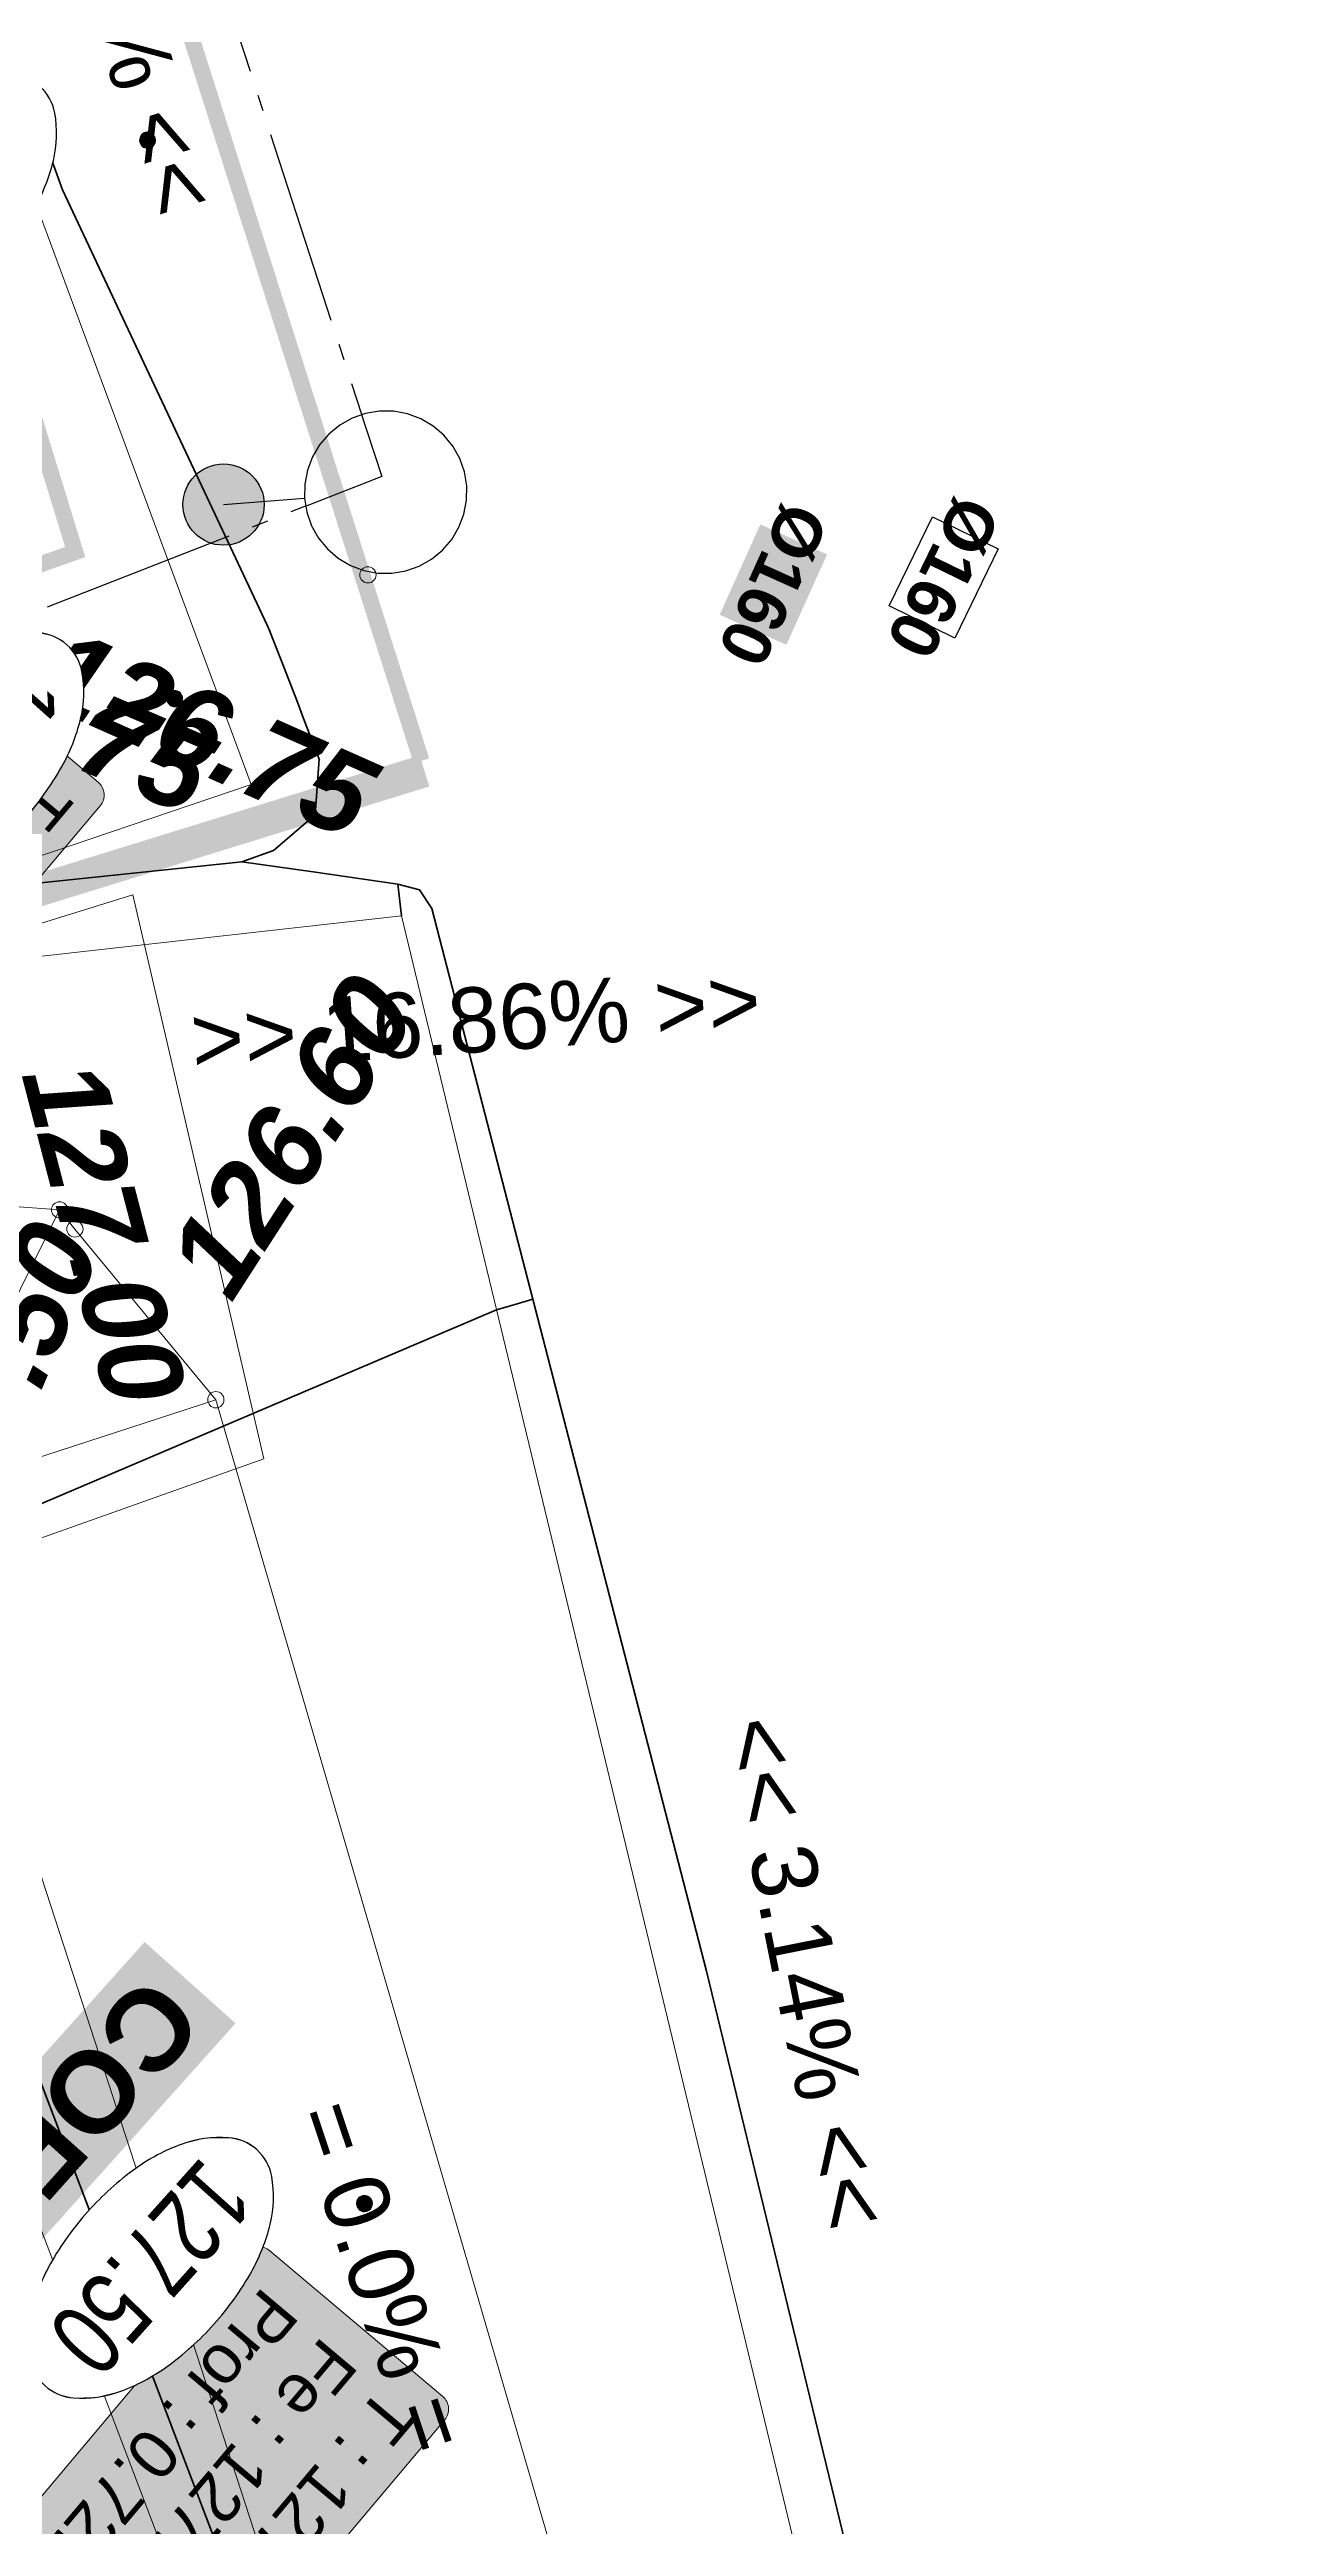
# Model space of a CAD drawing. Header units: metres. Extents: x -2858 to 512, y -1995 to 1252.
# Drawn here: x -1160.52 to -1152.9, y -972.56 to -957.33 of the extents above; entities that cross this region are included whole.
import ezdxf
from ezdxf import colors
from ezdxf.entities.mleader import LeaderData, LeaderLine
from ezdxf.enums import TextEntityAlignment as Align
from ezdxf.lldxf.tags import DXFTag
from ezdxf.math import Vec2, Vec3

# ---------------------------------------------------------------- set-up
doc = ezdxf.new("R2010")
doc.units = ezdxf.units.M
doc.header["$PDMODE"] = 33
doc.header["$PDSIZE"] = 0.1
doc.linetypes.add('ECL-1', pattern=[1.51, 1.2, -0.155, 0, -0.155])
for name, color, linetype in [('&G_05_VU_02', 7, 'Continuous'), ('04-NIV-COT', 1, 'Continuous'), ('05.2-EP-TXT', 5, 'Continuous'), ('06-EU-TXT', 24, 'Continuous'), ('10-ECL-LUM', 32, 'Continuous'), ('10-ECL-TPC63x1', 32, 'ECL-1'), ('11-TEL-TXT', 6, 'Continuous')]:
    doc.layers.add(name, color=color, linetype=linetype)
for name, color, linetype, lineweight, true_color in [('03-HCH-15x30-10cm', 7, 'Continuous', 0, 0xf696fd), ('03-HCH-A2', 7, 'Continuous', 0, 0xfdc562), ('Ass - EP - Textes - Regards', 5, 'Continuous', 0, 0x0000ff), ('Ass - EU - Textes - Regards', 1, 'Continuous', 0, 0xff0000), ('Surface Projet - Textes - Altitudes', 7, 'Continuous', 0, 0x333399), ('Surface PROJET VOIRIE - Entrées en terre talus', 5, 'Continuous', 0, 0x0000ff), ("Surface PROJET VOIRIE - Réseaux d'écoulement", 7, 'Ligne écoulement', 70, 0x33cccc), ('Surface PROJET VOIRIE - Surfaces projet', 7, 'Continuous', 0, 0x333399), ('Surface PROJET VOIRIE - Textes - Altitudes', 7, 'Continuous', 0, 0x333399), ('Surface PROJET VOIRIE - Textes - Pente des côtés', 7, 'Continuous', 0, 0x333399), ("TERRAIN APRES TERR BAT - Lignes d'arêtes", 7, 'Continuous', 0, 0xc04040), ('TERRAIN APRES TERR BAT - Points', 7, 'Continuous', 0, 0x808000)]:
    doc.layers.add(name, color=color, linetype=linetype, lineweight=lineweight, true_color=true_color)
doc.layers.add('03-SER-CLOT-MUR-140 ST', color=7, linetype='Continuous', lineweight=15)
doc.layers.add('04-NIV-MSQ', color=255, linetype='Continuous', lineweight=0)
doc.layers.add('DWG_MENSURA_(81 - 06-EU-TXT', color=7, linetype='Continuous', true_color=0x7f1f00)
doc.styles.add('Altitude Surfaces projet', font='arialbi.ttf', dxfattribs={"height": 0.5})
doc.styles.add('ARIAL', font='arial.ttf')
doc.styles.add('ARIAL GRAS', font='arialbd.ttf')
doc.styles.add('CoteHor.3', font='arial.ttf', dxfattribs={"height": 0.0017})
doc.styles.add('Couches géologiques', font='arial.ttf', dxfattribs={"height": 0.3})
doc.styles.add('Mensura_Standard', font='arial.ttf', dxfattribs={"height": 1})
doc.styles.add('Pente Surfaces projet', font='arial.ttf', dxfattribs={"height": 0.4})
tags = doc.linetypes.add('Ligne écoulement', pattern='A,5,[">",Mensura_Standard,S=2,R=0,X=0,Y=-1],0', length=5).pattern_tags.tags
tags[13:14] = [DXFTag(74, 4), DXFTag(75, 0), DXFTag(340, '0'), DXFTag(46, 0.0), DXFTag(50, 0.0), DXFTag(44, 0.0), DXFTag(45, 0.0)]

# ---------------------------------------------------------------- blocks, each defined once
blk = doc.blocks.new('ECL-LUM1')
at = {"true_color": 0xf8991e}
h = blk.add_hatch(color=30, dxfattribs=at)
h.dxf.hatch_style = 1
edge = h.paths.add_edge_path()
edge.add_arc((0, 0), 0.125, 0, 360)
at = {"color": 30, "true_color": 0xf8991e}
blk.add_circle((0, 0), 0.125, dxfattribs=at)
at = {"color": 30, "lineweight": 0, "true_color": 0xf8991e}
blk.add_wipeout([(0, 0.75), (-0.0434, 0.7462), (-0.0855, 0.7349), (-0.125, 0.7165), (-0.1607, 0.6915), (-0.1915, 0.6607), (-0.2165, 0.625), (-0.2349, 0.5855), (-0.2462, 0.5434), (-0.25, 0.5), (-0.2462, 0.4566), (-0.2349, 0.4145), (-0.2165, 0.375), (-0.1915, 0.3393), (-0.1607, 0.3085), (-0.125, 0.2835), (-0.0855, 0.2651), (-0.0434, 0.2538), (0, 0.25), (0.0434, 0.2538), (0.0855, 0.2651), (0.125, 0.2835), (0.1607, 0.3085), (0.1915, 0.3393), (0.2165, 0.375), (0.2349, 0.4145), (0.2462, 0.4566), (0.25, 0.5), (0.2462, 0.5434), (0.2349, 0.5855), (0.2165, 0.625), (0.1915, 0.6607), (0.1607, 0.6915), (0.125, 0.7165), (0.0855, 0.7349), (0.0434, 0.7462)], dxfattribs=at)
at = {"layer": '&G_05_VU_02'}
h = blk.add_hatch(dxfattribs=at)
h.set_pattern_fill('ANGLE', color=256)
h.set_pattern_definition([(0, (0, 0), (0, 6.985), [5.08, -1.905]), (90, (0, 0), (-6.985, 4e-16), [5.08, -1.905])])
h.paths.add_polyline_path([(0, 0.75), (-0.0434, 0.7462), (-0.0855, 0.7349), (-0.125, 0.7165), (-0.1607, 0.6915), (-0.1915, 0.6607), (-0.2165, 0.625), (-0.2349, 0.5855), (-0.2462, 0.5434), (-0.25, 0.5), (-0.2462, 0.4566), (-0.2349, 0.4145), (-0.2165, 0.375), (-0.1915, 0.3393), (-0.1607, 0.3085), (-0.125, 0.2835), (-0.0855, 0.2651), (-0.0434, 0.2538), (0, 0.25), (0.0434, 0.2538), (0.0855, 0.2651), (0.125, 0.2835), (0.1607, 0.3085), (0.1915, 0.3393), (0.2165, 0.375), (0.2349, 0.4145), (0.2462, 0.4566), (0.25, 0.5), (0.2462, 0.5434), (0.2349, 0.5855), (0.2165, 0.625), (0.1915, 0.6607), (0.1607, 0.6915), (0.125, 0.7165), (0.0855, 0.7349), (0.0434, 0.7462)])
at = {"color": 30, "true_color": 0xf8991e, "flags": 128}
blk.add_lwpolyline([(0, 0.75), (-0.0434, 0.7462), (-0.0855, 0.7349), (-0.125, 0.7165), (-0.1607, 0.6915), (-0.1915, 0.6607), (-0.2165, 0.625), (-0.2349, 0.5855), (-0.2462, 0.5434), (-0.25, 0.5), (-0.2462, 0.4566), (-0.2349, 0.4145), (-0.2165, 0.375), (-0.1915, 0.3393), (-0.1607, 0.3085), (-0.125, 0.2835), (-0.0855, 0.2651), (-0.0434, 0.2538), (0, 0.25), (0.0434, 0.2538), (0.0855, 0.2651), (0.125, 0.2835), (0.1607, 0.3085), (0.1915, 0.3393), (0.2165, 0.375), (0.2349, 0.4145), (0.2462, 0.4566), (0.25, 0.5), (0.2462, 0.5434), (0.2349, 0.5855), (0.2165, 0.625), (0.1915, 0.6607), (0.1607, 0.6915), (0.125, 0.7165), (0.0855, 0.7349), (0.0434, 0.7462)], close=True, dxfattribs=at)
blk.add_lwpolyline([(0, 0), (0, 0.25)], dxfattribs=at)
blk = doc.blocks.new('MENSURA_LEADER241', base_point=(-1118.862, -981.63))
at = {"layer": 'Ass - EP - Textes - Regards', "true_color": 0xffffff}
h = blk.add_hatch(color=7, dxfattribs=at)
edge = h.paths.add_edge_path(flags=0)
edge.add_arc((-1120.545, -983.664), 0.102, 138.1618, 228.1618)
edge.add_line((-1120.613, -983.74), (-1119.578, -984.667))
edge.add_arc((-1119.509, -984.591), 0.102, 228.1618, 318.1618)
edge.add_line((-1119.433, -984.659), (-1117.742, -982.771))
edge.add_arc((-1117.819, -982.702), 0.102, 318.1618, 408.1618)
edge.add_line((-1117.75, -982.626), (-1118.786, -981.699))
edge.add_arc((-1118.854, -981.775), 0.102, 48.1618, 138.1618)
edge.add_line((-1118.931, -981.707), (-1120.621, -983.595))
at = {"layer": 'Ass - EP - Textes - Regards', "color": 5, "true_color": 0x0000ff, "flags": 128}
blk.add_lwpolyline([(-1120.621, -983.595), (-1120.621, -983.595, 0.414214), (-1120.613, -983.74), (-1119.578, -984.667), (-1119.578, -984.667, 0.414214), (-1119.433, -984.659), (-1117.742, -982.771), (-1117.742, -982.771, 0.414214), (-1117.75, -982.626), (-1118.786, -981.699), (-1118.786, -981.699, 0.414214), (-1118.931, -981.707)], format="xyb", close=True, dxfattribs=at)
at = {"layer": 'Ass - EP - Textes - Regards', "color": 5, "true_color": 0x0000ff, "style": 'Couches géologiques'}
for s, p in [('Prof : 0.70m', (-1118.606, -982.108)), ('Fe : 126.30', (-1118.252, -982.425)), ('T : 127.00', (-1117.898, -982.742))]:
    blk.add_text(s, height=0.3, rotation=228.1618, dxfattribs=at).set_placement(p, align=Align.TOP_LEFT)
blk = doc.blocks.new('MENSURA_LEADER261', base_point=(-1117.044, -991.617))
at = {"layer": 'Ass - EU - Textes - Regards', "true_color": 0xffffff}
h = blk.add_hatch(color=7, dxfattribs=at)
edge = h.paths.add_edge_path(flags=0)
edge.add_arc((-1118.727, -993.65), 0.102, 138.1618, 228.1618)
edge.add_line((-1118.795, -993.727), (-1117.76, -994.654))
edge.add_arc((-1117.691, -994.577), 0.102, 228.1618, 318.1618)
edge.add_line((-1117.615, -994.646), (-1115.924, -992.757))
edge.add_arc((-1116.001, -992.689), 0.102, 318.1618, 408.1618)
edge.add_line((-1115.932, -992.613), (-1116.968, -991.685))
edge.add_arc((-1117.036, -991.762), 0.102, 48.1618, 138.1618)
edge.add_line((-1117.113, -991.693), (-1118.803, -993.582))
at = {"layer": 'Ass - EU - Textes - Regards', "color": 1, "true_color": 0xff0000, "flags": 128}
blk.add_lwpolyline([(-1118.803, -993.582), (-1118.803, -993.582, 0.414214), (-1118.795, -993.727), (-1117.76, -994.654), (-1117.76, -994.654, 0.414214), (-1117.615, -994.646), (-1115.924, -992.757), (-1115.924, -992.757, 0.414214), (-1115.932, -992.613), (-1116.968, -991.685), (-1116.968, -991.685, 0.414214), (-1117.113, -991.693)], format="xyb", close=True, dxfattribs=at)
at = {"layer": 'Ass - EU - Textes - Regards', "color": 1, "true_color": 0xff0000, "style": 'Couches géologiques'}
for s, p in [('Prof : 0.72m', (-1116.788, -992.095)), ('Fe : 127.10', (-1116.434, -992.412)), ('T : 127.82', (-1116.08, -992.729))]:
    blk.add_text(s, height=0.3, rotation=228.1618, dxfattribs=at).set_placement(p, align=Align.TOP_LEFT)
blk = doc.blocks.new('ASSAI')
at = {"layer": 'Surface PROJET VOIRIE - Entrées en terre talus', "flags": 128}
for points in [[(1281.487, -286.917), (1281.521, -286.853), (1281.595, -286.715), (1282.75, -283.99), (1282.764, -283.958), (1282.876, -283.738), (1282.979, -283.536), (1283.009, -283.478), (1283.028, -283.441), (1283.028, -283.441), (1283.15, -283.203), (1283.15, -283.203), (1283.422, -282.993), (1283.756, -283.038), (1283.937, -283.136), (1283.692, -282.768), (1283.4, -282.33), (1283.4, -282.33), (1283.337, -282.207), (1283.373, -282.075), (1287.114, -276.458), (1290.443, -271.619)], [(1294.859, -275.03), (1293.197, -274.25), (1289.406, -281.587)]]:
    blk.add_lwpolyline(points, dxfattribs=at)
at = {"layer": "Surface PROJET VOIRIE - Réseaux d'écoulement", "flags": 128}
for points in [[(1293.054, -273.829), (1293.229, -273.054), (1290.765, -271.696), (1290.502, -271.533), (1290.443, -271.619), (1290.012, -272.245), (1287.114, -276.458), (1284.749, -280.009), (1283.373, -282.075), (1283.337, -282.207), (1283.4, -282.33)], [(1292.913, -274.103), (1288.852, -281.962)], [(1288.852, -281.962), (1292.913, -274.103)], [(1288.852, -281.962), (1284.946, -280.132), (1284.852, -280.073), (1284.749, -280.009)], [(1283.531, -282.184), (1283.4, -282.33), (1283.692, -282.768), (1283.937, -283.136), (1283.756, -283.038), (1283.422, -282.993), (1283.15, -283.203)], [(1283.4, -282.33), (1283.4, -282.33)], [(1283.4, -282.33), (1283.4, -282.33)], [(1293.185, -286.612), (1292.142, -287.584), (1292.067, -287.64), (1292.053, -287.661), (1291.852, -287.958), (1291.783, -288.059), (1288.579, -286.251), (1285.706, -284.525), (1285.006, -284.104), (1283.937, -283.136)], [(1283.15, -283.203), (1283.028, -283.441), (1283.009, -283.478), (1282.979, -283.536), (1282.876, -283.738), (1282.764, -283.958)], [(1283.15, -283.203), (1283.15, -283.203)], [(1283.15, -283.203), (1283.15, -283.203)], [(1281.595, -286.715), (1282.75, -283.99), (1282.764, -283.958)], [(1281.595, -286.715), (1281.521, -286.853), (1281.487, -286.917), (1281.436, -287.006), (1281.227, -287.369)]]:
    blk.add_lwpolyline(points, dxfattribs=at)
at = {"layer": 'Surface PROJET VOIRIE - Surfaces projet', "flags": 128}
blk.add_lwpolyline([(1295.827, -263.853), (1290.765, -271.696), (1283.531, -282.184), (1285.3, -283.764), (1292.228, -287.732), (1292.627, -288.401), (1292.162, -289.576), (1298.944, -293.287), (1300.732, -290.683), (1304.697, -292.81), (1307.117, -293.804), (1309.374, -289.36), (1310.836, -282.991), (1306.638, -290.104), (1300.558, -287.235), (1299.053, -289.781), (1293.185, -286.612), (1294.128, -284.965), (1288.852, -281.962), (1293.054, -273.829), (1298.271, -276.28), (1298.499, -274.741), (1295.232, -274.158), (1296.734, -264.098)], close=True, dxfattribs=at)
blk.add_lwpolyline([(1292.356, -288.383), (1283.545, -283.411), (1281.651, -286.999)], dxfattribs=at)
at = {"layer": "TERRAIN APRES TERR BAT - Lignes d'arêtes", "flags": 128}
for points in [[(1297.618, -274.335), (1296.116, -273.5), (1296.116, -273.5), (1294.864, -272.743), (1294.864, -272.743), (1293.868, -272.146), (1293.069, -272.011), (1292.702, -271.961), (1291.72, -272.676), (1286.509, -281.049), (1286.305, -282.395), (1286.305, -282.395), (1286.28, -282.544), (1286.432, -282.742)], [(1288.177, -282.018), (1293.127, -273.493), (1299.482, -276.99), (1298.612, -278.362)], [(1286.509, -281.049), (1288.177, -282.018), (1286.28, -282.544)]]:
    blk.add_lwpolyline(points, dxfattribs=at)
at = {"layer": 'TERRAIN APRES TERR BAT - Points'}
for p in [(1286.509, -281.049), (1286.509, -281.049), (1286.305, -282.395), (1286.305, -282.395), (1286.305, -282.395), (1286.305, -282.395), (1286.28, -282.544), (1286.28, -282.544), (1282.106, -283.736)]:
    blk.add_point(p, dxfattribs=at)
at = {"layer": 'Ass - EP - Textes - Regards', "rotation": 133.5650505867652}
blk.add_blockref('MENSURA_LEADER241', (1284.207, -285.613), dxfattribs=at)
at = {"layer": 'Ass - EU - Textes - Regards', "rotation": 133.5650505867652}
blk.add_blockref('MENSURA_LEADER261', (1290.19, -277.413), dxfattribs=at)
at = {"layer": 'DWG_MENSURA_(81 - 06-EU-TXT', "insert": (1280.49, -281.846), "char_height": 0.3, "attachment_point": 5, "rotation": 17.5848, "style": 'ARIAL GRAS', "bg_fill": 1, "box_fill_scale": 1.25, "bg_fill_color": 256, "bg_fill_true_color": 8331008, "bg_fill_transparency": 0}
blk.add_mtext_dynamic_manual_height_columns('Ø160', width=0.4594, gutter_width=7.5, heights=[0.331], dxfattribs=at)
at = {"layer": 'Surface PROJET VOIRIE - Textes - Altitudes', "color": 105, "true_color": 0x339966, "style": 'CoteHor.3'}
for s, p in [('126.61', (1287.114, -276.457)), ('126.47', (1283.374, -282.075)), ('126.47', (1283.337, -282.207)), ('126.47', (1283.4, -282.33)), ('126.47', (1283.4, -282.33)), ('126.47', (1283.692, -282.768)), ('126.46', (1283.423, -282.993)), ('126.46', (1283.756, -283.037)), ('126.47', (1283.938, -283.136)), ('126.45', (1283.151, -283.203)), ('126.45', (1283.151, -283.203)), ('126.45', (1283.028, -283.441)), ('126.45', (1283.028, -283.441)), ('126.44', (1282.979, -283.535)), ('126.45', (1283.009, -283.478)), ('126.44', (1282.876, -283.738)), ('126.44', (1282.751, -283.99)), ('126.44', (1282.764, -283.958)), ('126.52', (1281.595, -286.715)), ('126.51', (1281.487, -286.917)), ('126.52', (1281.522, -286.852))]:
    blk.add_text(s, height=0.0017, rotation=133.5651, dxfattribs=at).set_placement(p, align=Align.TOP_LEFT)
at = {"layer": 'Surface PROJET VOIRIE - Textes - Altitudes', "color": 96, "true_color": 0x008000, "style": 'CoteHor.3'}
blk.add_text('126.60', height=0.0017, rotation=186.8168, dxfattribs=at).set_placement((1283.541, -282.183), align=Align.MIDDLE_LEFT)
at = {"layer": 'Surface PROJET VOIRIE - Textes - Altitudes', "color": 24, "true_color": 0x993300, "style": 'CoteHor.3'}
blk.add_text('126.75', height=0.0017, rotation=106.3702, dxfattribs=at).set_placement((1283.548, -283.421), align=Align.MIDDLE_LEFT)
blk = doc.blocks.new('_None')
blk = doc.blocks.new('PENTE')
at = {"layer": 'Surface PROJET VOIRIE - Textes - Pente des côtés', "color": 96, "true_color": 0x008000, "style": 'Pente Surfaces projet'}
for s, rotation, p in [('<< 3.14% <<', 57.6004, (3068.753, -538.009)), ('= 0.0% =', 64.8727, (3071.927, -538.453)), ('>> 16.86% >>', 140.4241, (3066.175, -543.647))]:
    blk.add_text(s, height=0.4, rotation=rotation, dxfattribs=at).set_placement(p, align=Align.MIDDLE_CENTER)
at = {"layer": 'Surface PROJET VOIRIE - Textes - Pente des côtés', "color": 24, "true_color": 0x993300, "style": 'Pente Surfaces projet'}
blk.add_text('<< 3.46% <<', height=0.4, rotation=63.5345, dxfattribs=at).set_placement((3063.319, -549.907), align=Align.MIDDLE_CENTER)
blk = doc.blocks.new('ALTI')
at = {"layer": 'Surface PROJET VOIRIE - Textes - Altitudes', "color": 96, "true_color": 0x008000, "style": 'Altitude Surfaces projet'}
for s, rotation, p in [('127.00', 56.4087, (3599.828, -837.439)), ('126.60', 189.0123, (3600.264, -835.923)), ('127.50', 198.7073, (3602.596, -836.05))]:
    blk.add_text(s, height=0.5, rotation=rotation, dxfattribs=at).set_placement(p, align=Align.MIDDLE_LEFT)
at = {"layer": 'Surface PROJET VOIRIE - Textes - Altitudes', "color": 24, "true_color": 0x993300, "style": 'Altitude Surfaces projet'}
for rotation, p in [(107.9016, (3598.036, -839.14)), (108.5656, (3598.613, -839.975))]:
    blk.add_text('126.75', height=0.5, rotation=rotation, dxfattribs=at).set_placement(p, align=Align.MIDDLE_LEFT)
blk = doc.blocks.new('NIV-HG')
h = blk.add_hatch(color=256)
edge = h.paths.add_edge_path()
edge.add_arc((0.1, -0.1), 0.0187, 180, 360)
edge.add_arc((0.1, -0.1), 0.0187, 0, 180)
blk.add_lwpolyline([(0.0812, -0.1, 1), (0.1187, -0.1, 1)], format="xyb", close=True)
at = {"layer": '04-NIV-MSQ', "flags": 128}
blk.add_lwpolyline([(0.175, -0.375), (0.1811, -0.3387), (0.1985, -0.3063), (0.2379, -0.2654), (0.2848, -0.2336), (0.3404, -0.2087), (0.3988, -0.1915), (0.4739, -0.1791), (0.55, -0.175), (0.6261, -0.1791), (0.7012, -0.1915), (0.7596, -0.2087), (0.8152, -0.2336), (0.8621, -0.2654), (0.9015, -0.3063), (0.9189, -0.3387), (0.925, -0.375), (0.9189, -0.4113), (0.9015, -0.4437), (0.8621, -0.4846), (0.8152, -0.5164), (0.7596, -0.5413), (0.7012, -0.5585), (0.6261, -0.5709), (0.55, -0.575), (0.4739, -0.5709), (0.3988, -0.5585), (0.3404, -0.5413), (0.2848, -0.5164), (0.2379, -0.4846), (0.1985, -0.4437), (0.1811, -0.4113)], close=True, dxfattribs=at)
blk.add_wipeout([(0.175, -0.375), (0.1811, -0.3387), (0.1985, -0.3063), (0.2379, -0.2654), (0.2848, -0.2336), (0.3404, -0.2087), (0.3988, -0.1915), (0.4739, -0.1791), (0.55, -0.175), (0.6261, -0.1791), (0.7012, -0.1915), (0.7596, -0.2087), (0.8152, -0.2336), (0.8621, -0.2654), (0.9015, -0.3063), (0.9189, -0.3387), (0.925, -0.375), (0.9189, -0.4113), (0.9015, -0.4437), (0.8621, -0.4846), (0.8152, -0.5164), (0.7596, -0.5413), (0.7012, -0.5585), (0.6261, -0.5709), (0.55, -0.575), (0.4739, -0.5709), (0.3988, -0.5585), (0.3404, -0.5413), (0.2848, -0.5164), (0.2379, -0.4846), (0.1985, -0.4437), (0.1811, -0.4113)]).dxf.layer = '04-NIV-MSQ'
blk.add_lwpolyline([(0.175, -0.375, 0.166601), (0.1985, -0.4437, 0.105514), (0.2848, -0.5164, 0.068239), (0.3988, -0.5585, 0.054409), (0.55, -0.575, 0.054409), (0.7012, -0.5585, 0.068239), (0.8152, -0.5164, 0.105514), (0.9015, -0.4437, 0.166601), (0.925, -0.375, 0.166601), (0.9015, -0.3063, 0.105514), (0.8152, -0.2336, 0.068239), (0.7012, -0.1915, 0.054409), (0.55, -0.175, 0.054409), (0.3988, -0.1915, 0.068239), (0.2848, -0.2336, 0.105514), (0.1985, -0.3063, 0.166601)], format="xyb", close=True)
at = {"style": 'ARIAL', "width": 0.75}
blk.add_attdef('COTE', text='', height=0.175, dxfattribs=at).set_placement((0.55, -0.375), align=Align.MIDDLE_CENTER)

msp = doc.modelspace()

# ---------------------------------------------------------------- linework, layer by layer
at = {"layer": '03-HCH-A2', "const_width": 0.2, "flags": 128}
msp.add_lwpolyline([(-1182.275, -971.186), (-1175.603, -969.019), (-1176.383, -966.072), (-1168.219, -963.245), (-1167.702, -964.703), (-1158.215, -961.768)], dxfattribs=at)

# ---------------------------------------------------------------- block references
at = {"layer": '10-ECL-LUM', "color": 254, "true_color": 0xffffc1, "xscale": 2, "yscale": 2, "zscale": 2, "rotation": 274.3838452275853}
msp.add_blockref('ECL-LUM1', (-1159.451, -960.13), dxfattribs=at)

# ---------------------------------------------------------------- texts
at = {"layer": '06-EU-TXT', "insert": (-1155.03, -960.575), "char_height": 0.3, "attachment_point": 5, "rotation": 244.0197, "style": 'ARIAL GRAS', "bg_fill": 19, "box_fill_scale": 1.25, "bg_fill_color": 256, "bg_fill_transparency": 0}
msp.add_mtext_dynamic_manual_height_columns('%%C160', width=0.4594, gutter_width=7.5, heights=[0], dxfattribs=at)

# ---------------------------------------------------------------- next in the draw order: linework, layer by layer
at = {"layer": '10-ECL-TPC63x1', "color": 9, "true_color": 0xd19cc7, "flags": 128}
msp.add_lwpolyline([(-1167.699, -931.851), (-1163.527, -944.42), (-1158.478, -959.957), (-1161.507, -961.141), (-1166.401, -963.208), (-1169.556, -963.384), (-1176.434, -965.869), (-1176.224, -967.983)], dxfattribs=at)

# ---------------------------------------------------------------- next in the draw order: block references
at = {"layer": '05.2-EP-TXT', "rotation": 228.1617603435354}
msp.add_blockref('ASSAI', (-91.968, -194.614), dxfattribs=at)

# ---------------------------------------------------------------- next in the draw order: leaders
at = {"layer": '11-TEL-TXT', "color": 242, "true_color": 0xcd2027}
ml = msp.add_multileader_mtext('Standard', dxfattribs=at)
ml.set_content('COFFRET cibe', color=(205, 32, 39), style='ARIAL GRAS')
ml.set_leader_properties()
ml.set_arrow_properties(name='NONE')
ml.build(insert=Vec2(0, 0))
ml.multileader.update_dxf_attribs({"arrow_head_size": 0.5, "scale": 0.125})
ctx = ml.context
ctx.base_point, ctx.scale, ctx.char_height, ctx.arrow_head_size, ctx.landing_gap_size, ctx.plane_origin, ctx.plane_x_axis, ctx.plane_y_axis = Vec3(-1159.615, -969.167), 0.125, 0.5, 0.5, 0.25, Vec3(-1160.956, -962.163), Vec3(-0.66703, -0.745031), Vec3(0.745031, -0.66703)
ctx.text_align_type = 2
notes = []
notes.append((ctx, [(0, (1, 1, 0), (-1163.575, -973.59), (0.66703, 0.745031), 0.605, [(0, [(-1164.233, -976.55)], 0, [])])]))
ctx.mtext.insert, ctx.mtext.text_direction, ctx.mtext.alignment, ctx.mtext.line_spacing_factor, ctx.mtext.flow_direction = Vec3(-1162.815, -973.122), Vec3(-0.66703, -0.745031), 3, 0.9, 5
ctx.mtext.has_bg_fill, ctx.mtext.bg_color, ctx.mtext.bg_scale_factor, ctx.mtext.bg_transparency, ctx.mtext.use_window_bg_color = 1, -1023410125, 1.25, 0, 0
for ctx, leaders in notes:
    for number, flags, end, landing, length, lines in leaders:
        leader = LeaderData()
        leader.index, (leader.has_last_leader_line, leader.has_dogleg_vector, leader.attachment_direction) = number, flags
        leader.last_leader_point, leader.dogleg_vector, leader.dogleg_length = Vec3(end), Vec3(landing), length
        for number, points, colour, breaks in lines:
            line = LeaderLine()
            line.index, line.vertices, line.color, line.breaks = number, Vec3.list(points), colors.encode_raw_color(colour), breaks
            leader.lines.append(line)
        ctx.leaders.append(leader)

# ---------------------------------------------------------------- next in the draw order: block references
at = {"layer": 'Surface Projet - Textes - Altitudes', "rotation": 228.1617603435354}
msp.add_blockref('ALTI', (1864.659, 1159.814), dxfattribs=at)

# ---------------------------------------------------------------- next in the draw order: block references
at = {"layer": '04-NIV-COT', "xscale": 2.600000000000001, "yscale": 2.600000000000001, "zscale": 2.600000000000001, "rotation": 228.1617603435354}
for p, values in [((-1159.551, -957.869), {'COTE': '126.64'}), ((-1159.384, -961.304), {'COTE': '126.73'}), ((-1158.217, -970.558), {'COTE': '127.50'})]:
    msp.add_blockref('NIV-HG', p, dxfattribs=at).add_auto_attribs(values)

# ---------------------------------------------------------------- next in the draw order: linework, layer by layer
at = {"layer": '03-HCH-15x30-10cm', "const_width": 0.1, "flags": 128}
for points in [[(-1172.728, -910.676), (-1168.311, -930.044), (-1167.945, -931.189), (-1158.234, -961.706)], [(-1171.401, -932.634), (-1169.059, -932.151), (-1160.363, -960.422), (-1166.483, -962.588), (-1167.013, -960.912), (-1168.681, -961.418), (-1168.99, -960.54)]]:
    msp.add_lwpolyline(points, dxfattribs=at)
at = {"layer": '03-SER-CLOT-MUR-140 ST', "flags": 128}
msp.add_lwpolyline([(-1160.83, -966.576), (-1159.203, -965.998), (-1160.009, -962.53), (-1167.602, -964.885), (-1167.097, -966.5)], dxfattribs=at)

# ---------------------------------------------------------------- next in the draw order: block references
at = {"layer": 'Surface PROJET VOIRIE - Textes - Pente des côtés', "rotation": 223.6617603435353}
msp.add_blockref('PENTE', (1435.59, 760.299), dxfattribs=at)

doc.saveas('drawing.dxf')
